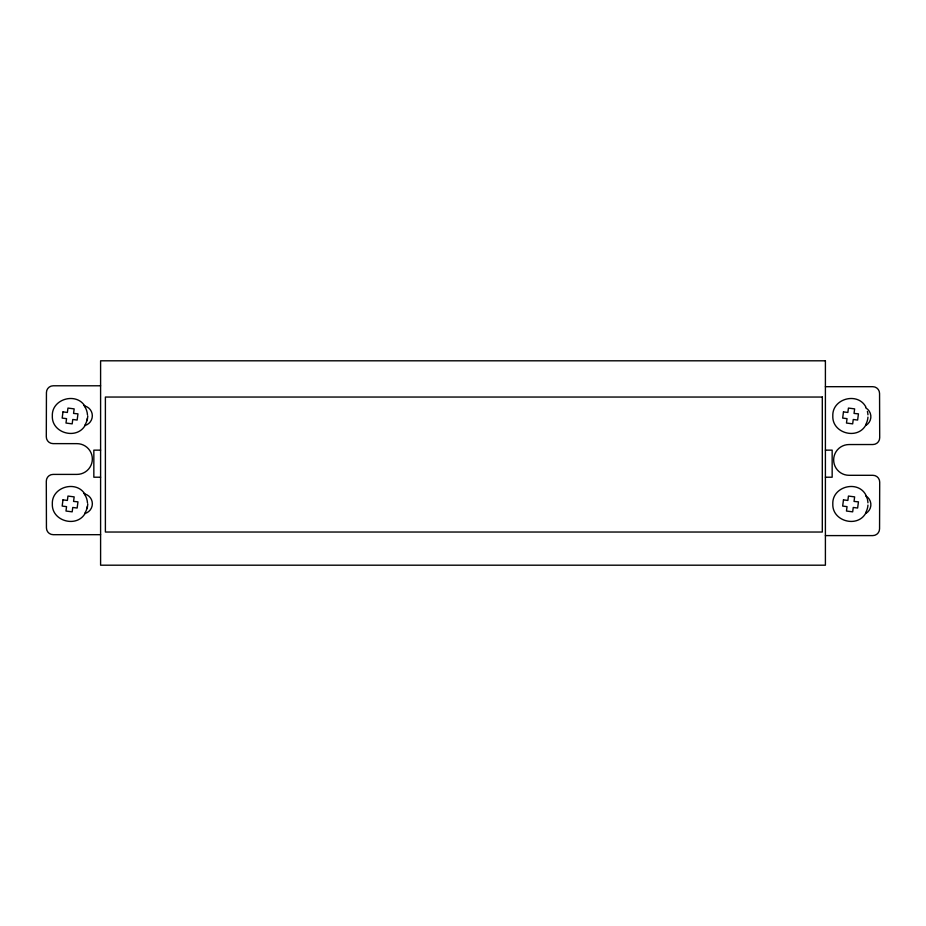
<?xml version="1.0" encoding="UTF-8"?>
<svg xmlns="http://www.w3.org/2000/svg" width="926" height="926" viewBox="0 0 926 926"><rect width="100%" height="100%" fill="white"/><g stroke="black" fill="none" stroke-linecap="round" stroke-linejoin="round"><path stroke-width="1.39" d="M87.206 420.554L87.808 415.971M87.206 508.548L87.808 503.952M85.435 424.837C77.39 440.325 51.543 433.403 52.331 415.971C51.543 398.539 77.39 391.605 85.435 407.104M85.435 512.83C77.39 528.318 51.543 521.384 52.331 503.952C51.543 486.52 77.39 479.599 85.435 495.086M865.914 424.837C857.881 440.325 832.034 433.403 832.81 415.971C832.034 398.539 857.881 391.605 865.914 407.104M865.914 512.83C857.881 528.318 832.034 521.384 832.81 503.952C832.034 486.52 857.881 479.599 865.914 495.086M100.598 385.783L53.21 385.783A6.771 6.771 0 0 0 46.439 392.531L46.3 436.829A6.771 6.771 0 0 0 53.048 443.623L76.962 443.647A15.383 15.383 0 0 1 92.345 459.018A15.383 15.383 0 0 1 76.962 474.401L53.071 474.401A6.771 6.771 0 0 0 46.3 481.184L46.439 527.936A6.771 6.771 0 0 0 53.21 534.684L100.598 534.684M825.402 386.686L872.79 386.686A6.771 6.771 0 0 1 879.561 393.434L879.7 437.743A6.771 6.771 0 0 1 872.952 444.526L849.038 444.549A15.383 15.383 0 0 0 833.655 459.933A15.383 15.383 0 0 0 849.038 475.304L872.929 475.304A6.771 6.771 0 0 1 879.7 482.099L879.561 528.839A6.771 6.771 0 0 1 872.79 535.598L825.402 535.598M100.598 450.14L93.839 450.14L93.839 477.214L100.598 477.214M825.402 450.14L832.161 450.14L832.161 477.214L825.402 477.214M865.822 407.926A10.117 10.117 0 0 1 865.822 425.439M865.822 495.908A10.117 10.117 0 0 1 865.822 513.432M84.845 406.005A10.117 10.117 0 0 1 84.845 425.543M84.845 493.986A10.117 10.117 0 0 1 84.845 513.536M867.951 505.087A17.432 17.432 0 0 1 865.648 512.668M866.18 496.243A17.432 17.432 0 0 1 867.06 498.362M867.396 499.438A17.432 17.432 0 0 1 867.951 502.818M867.951 417.105A17.432 17.432 0 0 1 865.648 424.687M867.396 411.457A17.432 17.432 0 0 1 867.951 414.836M87.357 506.233A17.432 17.432 0 0 1 85.169 512.668M83.896 493.338A17.432 17.432 0 0 1 87.461 502.818M87.357 418.239A17.432 17.432 0 0 1 85.169 424.687M83.896 405.356A17.432 17.432 0 0 1 87.461 414.836M62.991 411.885L62.169 418.089L66.556 418.656L65.989 423.043L72.182 423.865L72.76 419.478L77.147 420.057L77.969 413.853L73.559 413.424L74.161 408.887L67.957 408.077L67.378 412.464L62.991 411.885M62.991 499.866L62.169 506.071L66.556 506.649L65.989 511.036L72.182 511.846L72.76 507.46L77.147 508.038L77.969 501.846L73.559 501.417L74.161 496.88L67.957 496.058L67.378 500.445L62.991 499.866M843.47 411.885L842.66 418.089L847.047 418.656L846.468 423.043L852.672 423.865L853.251 419.478L857.626 420.057L858.448 413.853L854.038 413.424L854.64 408.887L848.436 408.077L847.857 412.464L843.47 411.885M843.47 499.866L842.66 506.071L847.047 506.649L846.468 511.036L852.672 511.846L853.251 507.46L857.626 508.038L858.448 501.846L854.038 501.417L854.64 496.88L848.436 496.058L847.857 500.445L843.47 499.866M825.402 360.804L100.598 360.804L100.598 565.196L825.402 565.196L825.402 360.804M822.3 397.046L105.39 397.046L105.39 532.033L822.3 532.033L822.3 397.046"/></g></svg>
